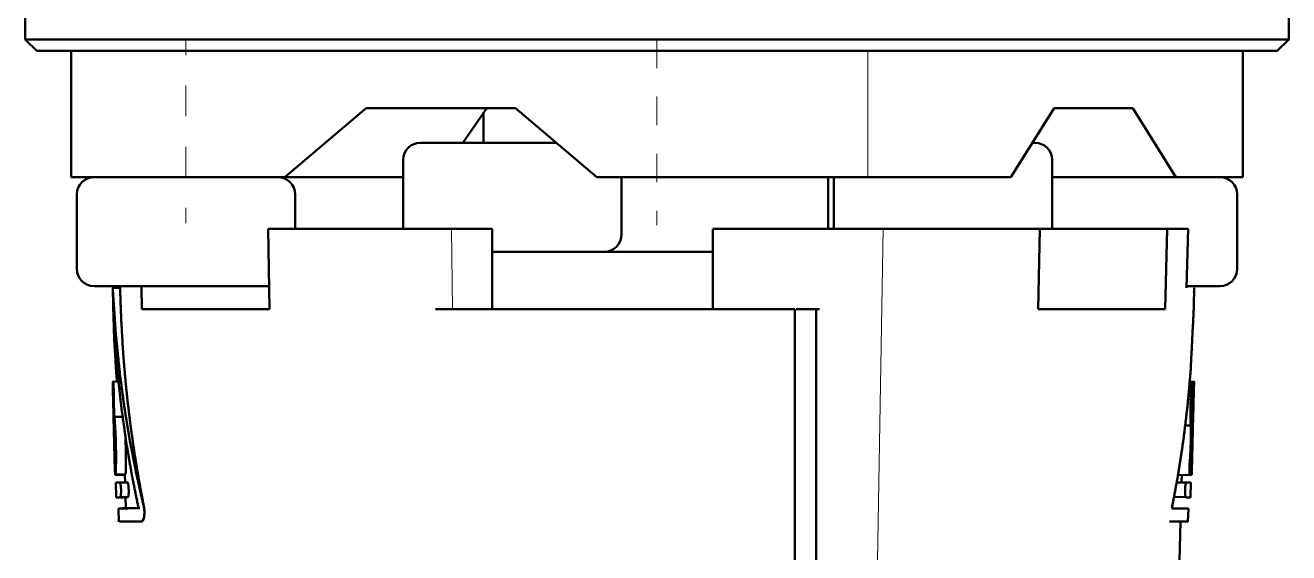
# Paper-space layout 'Layout1' of a CAD drawing. Header units: millimetres. Extents: x 0 to 420, y 0 to 297.
# Drawn here: x 28.75 to 72.75, y 133.93 to 152.31 of the extents above; entities that cross this region are included whole.
import ezdxf

# ---------------------------------------------------------------- set-up
doc = ezdxf.new("R2010")
doc.units = ezdxf.units.MM
doc.layers.add('170', color=7, linetype='Continuous', true_color=0xffffff)

psp = doc.layouts.get("Layout1")

# ---------------------------------------------------------------- linework, layer by layer
at = {"layer": '170', "color": 155, "linetype": 'Continuous', "lineweight": 50}
for p, q in [((28.753, 159.419), (28.753, 151.819)), ((72.753, 151.819), (72.753, 155.435)), ((28.753, 151.819), (29.153, 151.419)), ((72.353, 151.419), (72.753, 151.819)), ((30.349, 151.419), (30.349, 147.019)), ((71.158, 147.019), (71.158, 151.419)), ((40.625, 149.419), (37.792, 147.019)), ((45.82, 149.419), (40.625, 149.419)), ((44.826, 149.419), (43.994, 148.219)), ((44.715, 149.266), (44.715, 148.219)), ((48.653, 147.019), (45.82, 149.419)), ((63.08, 147.019), (64.579, 149.419)), ((67.326, 149.419), (64.579, 149.419)), ((67.326, 149.419), (68.825, 147.019)), ((41.915, 147.619), (41.915, 145.219)), ((64.515, 145.219), (64.515, 147.619)), ((37.792, 147.019), (34.523, 147.019)), ((41.915, 147.019), (37.792, 147.019)), ((53.875, 147.019), (48.653, 147.019)), ((49.515, 145.019), (49.515, 147.019)), ((56.715, 145.219), (56.715, 147.019)), ((56.915, 147.019), (56.915, 145.219)), ((63.08, 147.019), (60.319, 147.019)), ((68.825, 147.019), (64.515, 147.019)), ((70.554, 147.019), (68.825, 147.019)), ((30.549, 146.419), (30.549, 143.819)), ((38.149, 145.219), (38.149, 146.419)), ((70.958, 143.819), (70.958, 146.419)), ((37.21, 145.219), (37.263, 142.419)), ((44.972, 145.219), (43.823, 145.219)), ((45.012, 142.419), (45.012, 145.219)), ((52.698, 145.219), (52.698, 142.419)), ((58.324, 145.219), (53.029, 145.219)), ((64.081, 145.219), (64.028, 142.419)), ((64.081, 145.219), (68.523, 145.219)), ((68.523, 145.219), (68.453, 142.419)), ((69.198, 143.164), (69.252, 145.219)), ((48.594, 144.419), (49.155, 144.419)), ((32.055, 143.164), (31.796, 143.16)), ((31.797, 143.157), (31.797, 143.159)), ((32.055, 143.164), (31.798, 143.16)), ((31.798, 143.16), (31.798, 143.16)), ((31.798, 143.079), (31.822, 142.161)), ((32.054, 143.219), (32.061, 142.959)), ((32.796, 143.219), (32.816, 142.419)), ((69.432, 142.161), (69.456, 143.079)), ((69.457, 143.157), (69.456, 143.16)), ((56.416, 142.419), (55.596, 142.419)), ((56.292, 142.419), (56.292, 132.419)), ((32.012, 139.894), (31.796, 139.89)), ((32.012, 139.894), (31.808, 139.89)), ((69.39, 139.873), (69.295, 139.876)), ((69.455, 139.89), (69.297, 139.893)), ((69.455, 139.89), (69.297, 139.893)), ((69.445, 139.75), (69.404, 139.75)), ((31.828, 138.655), (31.877, 136.773)), ((31.86, 138.662), (32.153, 138.667)), ((69.377, 136.773), (69.427, 138.688)), ((69.337, 138.364), (69.143, 138.369)), ((31.877, 136.657), (31.883, 136.657)), ((31.944, 136.633), (32.226, 136.641)), ((32.226, 136.656), (32.233, 136.383)), ((68.87, 136.645), (69.31, 136.633)), ((69.021, 136.383), (69.028, 136.641)), ((69.315, 136.651), (69.365, 136.65)), ((69.318, 136.658), (69.379, 136.657)), ((31.908, 136.378), (32.233, 136.383)), ((31.908, 136.378), (31.922, 135.858)), ((31.908, 136.378), (32.042, 136.378)), ((32.318, 136.383), (32.233, 136.383)), ((69.197, 136.373), (68.828, 136.38)), ((69.346, 136.378), (68.829, 136.387)), ((69.191, 136.377), (69.346, 136.378)), ((69.332, 135.858), (69.346, 136.378)), ((31.922, 135.858), (32.056, 135.859)), ((32.047, 135.857), (31.922, 135.858)), ((32.055, 135.863), (32.336, 135.868)), ((32.076, 135.857), (32.247, 135.86)), ((32.247, 135.863), (32.257, 135.48)), ((68.747, 135.879), (69.188, 135.862)), ((69.178, 135.857), (69.332, 135.858)), ((69.332, 135.858), (69.332, 135.858)), ((31.997, 135.475), (32.009, 135.012)), ((31.999, 135.475), (31.997, 135.475)), ((69.245, 135.012), (69.257, 135.475)), ((69.257, 135.475), (69.254, 135.475)), ((32.011, 135.016), (32.009, 135.015)), ((32.787, 135.019), (32.813, 135.02)), ((68.937, 133.197), (68.985, 135.014))]:
    psp.add_line(p, q, dxfattribs=at)
at = {"layer": '170', "color": 193, "linetype": 'Continuous', "lineweight": 13}
for p, q in [((34.349, 151.805), (34.349, 151.273)), ((50.753, 150.822), (50.753, 151.817)), ((34.349, 150.209), (34.349, 149.144)), ((50.753, 148.831), (50.753, 149.826)), ((34.349, 148.08), (34.349, 147.015)), ((34.349, 145.951), (34.349, 145.419)), ((50.753, 145.347), (50.753, 145.845))]:
    psp.add_line(p, q, dxfattribs=at)
at = {"layer": '170', "color": 155, "linetype": 'Continuous', "lineweight": 13}
for p, q in [((58.09, 151.419), (58.09, 147.019)), ((43.6, 145.219), (43.626, 142.419)), ((58.415, 132.419), (58.624, 145.219)), ((32.814, 135.017), (32.787, 135.016))]:
    psp.add_line(p, q, dxfattribs=at)
at = {"layer": '170', "color": 155, "linetype": 'Continuous', "lineweight": 50}
for centre, start, end in [((42.515, 147.619), 90, 180), ((63.915, 147.619), 0, 90), ((31.149, 146.419), 90, 180), ((37.549, 146.419), 0, 90), ((70.358, 146.419), 0, 90), ((48.915, 145.019), 270, 0), ((31.149, 143.819), 180, 270), ((70.358, 143.819), 270, 0)]:
    psp.add_arc(centre, 0.6, start, end, dxfattribs=at)
for points, knots in [([(28.753, 151.819), (28.876, 151.819), (29.851, 151.819), (31.759, 151.819)], [0, 0, 0.040887, 0.365397, 1, 1]), ([(31.759, 151.819), (34.248, 151.819), (37.354, 151.819), (40.96, 151.819), (44.932, 151.819), (49.121, 151.819), (53.372, 151.819), (57.524, 151.819), (61.424, 151.819), (64.925, 151.819), (67.897, 151.819), (70.229, 151.819), (71.833, 151.819), (72.343, 151.819), (72.753, 151.819)], [0, 0, 0.060728, 0.13649, 0.224457, 0.321345, 0.423536, 0.527213, 0.628505, 0.72363, 0.809035, 0.881532, 0.938413, 0.977553, 0.989987, 1, 1]), ([(30.349, 151.419), (29.687, 151.419), (29.153, 151.419)], [0, 0, 0.553291, 1, 1]), ([(30.895, 151.419), (31.563, 151.419), (33.445, 151.419), (34.523, 151.419)], [0, 0, 0.183962, 0.702957, 1, 1]), ([(72.353, 151.419), (71.919, 151.419), (70.632, 151.419), (68.545, 151.419), (65.742, 151.419), (62.335, 151.419), (58.462, 151.419), (54.279, 151.419), (52.123, 151.419), (47.792, 151.419), (45.661, 151.419), (41.573, 151.419), (37.854, 151.419), (34.655, 151.419), (32.104, 151.419)], [0, 0, 0.010796, 0.042762, 0.094613, 0.16426, 0.2489, 0.345125, 0.44906, 0.502619, 0.610225, 0.663184, 0.764753, 0.857138, 0.93662, 1, 1]), ([(42.515, 148.219), (42.621, 148.219), (43.428, 148.219), (44.833, 148.219), (45.647, 148.219), (47.236, 148.219)], [0, 0, 0.022484, 0.193494, 0.490881, 0.663482, 1, 1]), ([(34.523, 147.019), (33.445, 147.019), (31.563, 147.019), (30.895, 147.019)], [0, 0, 0.297043, 0.816038, 1, 1]), ([(57.563, 147.019), (56.398, 147.019), (53.875, 147.019)], [0, 0, 0.315934, 1, 1]), ([(60.319, 147.019), (59.549, 147.019), (57.563, 147.019)], [0, 0, 0.279205, 1, 1]), ([(43.018, 145.219), (38.966, 145.219), (37.21, 145.219)], [0, 0, 0.697602, 1, 1]), ([(43.018, 145.219), (43.133, 145.219), (43.193, 145.219), (43.254, 145.219), (43.375, 145.219), (43.435, 145.219), (43.492, 145.219), (43.599, 145.219), (43.692, 145.219), (43.733, 145.219), (43.751, 145.219), (43.798, 145.219), (43.823, 145.219)], [0, 0, 0.14334, 0.217882, 0.293762, 0.443825, 0.517703, 0.5889, 0.721877, 0.837631, 0.887595, 0.910502, 0.969286, 1, 1]), ([(58.324, 145.219), (58.395, 145.219), (58.477, 145.219), (58.569, 145.219), (58.618, 145.219), (58.668, 145.219), (58.771, 145.219), (58.823, 145.219), (58.875, 145.219), (58.977, 145.219), (59.073, 145.219)], [0, 0, 0.093781, 0.203933, 0.3269, 0.391985, 0.459445, 0.596926, 0.666326, 0.736058, 0.871378, 1, 1]), ([(64.081, 145.219), (60.878, 145.219), (59.073, 145.219)], [0, 0, 0.639531, 1, 1]), ([(45.012, 144.419), (46.971, 144.419), (48.594, 144.419)], [0, 0, 0.546845, 1, 1]), ([(37.248, 143.219), (36.809, 143.219), (35.487, 143.219), (33.871, 143.219), (32.379, 143.219), (31.395, 143.219)], [0, 0, 0.074988, 0.30085, 0.576826, 0.831781, 1, 1]), ([(31.797, 143.157), (31.797, 143.14), (31.797, 143.109), (31.798, 143.079)], [0, 0, 0.215627, 0.620317, 1, 1]), ([(31.81, 142.988), (31.808, 143.027), (31.806, 143.062), (31.805, 143.077), (31.804, 143.092), (31.804, 143.105), (31.803, 143.116), (31.801, 143.135), (31.8, 143.149), (31.799, 143.157), (31.798, 143.16)], [0, 0, 0.227314, 0.42738, 0.51786, 0.601031, 0.67623, 0.743517, 0.854897, 0.934753, 0.983107, 1, 1]), ([(70.358, 143.219), (70.221, 143.219), (69.2, 143.219)], [0, 0, 0.117713, 1, 1]), ([(69.457, 143.157), (69.457, 143.14), (69.457, 143.109), (69.456, 143.069), (69.454, 143.019), (69.453, 142.988)], [0, 0, 0.099174, 0.285305, 0.520304, 0.817166, 1, 1]), ([(32.879, 135.536), (32.623, 136.672), (32.4, 137.812), (32.211, 138.954), (32.056, 140.099), (31.907, 141.543), (31.81, 142.988)], [0, 0, 0.154552, 0.308585, 0.462153, 0.615314, 0.80787, 1, 1]), ([(32.06, 142.993), (32.094, 142.056), (32.147, 141.12), (32.181, 140.652), (32.22, 140.185), (32.263, 139.718), (32.312, 139.251), (32.425, 138.319), (32.558, 137.389), (32.711, 136.461), (32.886, 135.536)], [0, 0, 0.124766, 0.24956, 0.311983, 0.374422, 0.436869, 0.499334, 0.624341, 0.74944, 0.874638, 1, 1]), ([(31.814, 142.545), (31.85, 141.375), (31.921, 140.205), (31.946, 139.892)], [0, 0, 0.440839, 0.881784, 1, 1]), ([(32.699, 135.479), (32.468, 136.622), (32.272, 137.767), (32.104, 138.958), (31.971, 140.151), (31.875, 141.348), (31.814, 142.545)], [0, 0, 0.163443, 0.32637, 0.495085, 0.663403, 0.831829, 1, 1]), ([(32.816, 142.419), (33.571, 142.419), (35.81, 142.419), (37.263, 142.419)], [0, 0, 0.169728, 0.673393, 1, 1]), ([(43.044, 142.419), (44.909, 142.419), (48.817, 142.419), (52.808, 142.419), (54.778, 142.419)], [0, 0, 0.158983, 0.492005, 0.832169, 1, 1]), ([(54.778, 142.419), (54.86, 142.419), (55.015, 142.419), (55.159, 142.419), (55.284, 142.419), (55.339, 142.419), (55.432, 142.419), (55.5, 142.419), (55.541, 142.419), (55.554, 142.419)], [0, 0, 0.105517, 0.305914, 0.490647, 0.651909, 0.723256, 0.843192, 0.930836, 0.983578, 1, 1]), ([(64.028, 142.419), (65.475, 142.419), (67.704, 142.419), (68.453, 142.419)], [0, 0, 0.327128, 0.830794, 1, 1]), ([(69.432, 142.161), (69.333, 140.205), (69.225, 139.02), (69.082, 137.837), (68.902, 136.653), (68.684, 135.474)], [0, 0, 0.290659, 0.467378, 0.644288, 0.821956, 1, 1]), ([(31.797, 139.881), (31.798, 139.888), (31.798, 139.89)], [0, 0, 0.749226, 1, 1]), ([(31.805, 139.515), (31.804, 139.57), (31.803, 139.6), (31.802, 139.629), (31.802, 139.659), (31.801, 139.688), (31.799, 139.744), (31.799, 139.769), (31.798, 139.792), (31.798, 139.803), (31.798, 139.813), (31.798, 139.823), (31.798, 139.832), (31.797, 139.848), (31.797, 139.862), (31.797, 139.873), (31.797, 139.881)], [0, 0, 0.150629, 0.230877, 0.311972, 0.393068, 0.473456, 0.62453, 0.693605, 0.756994, 0.786624, 0.814726, 0.841018, 0.865557, 0.909628, 0.946884, 0.977072, 1, 1]), ([(31.81, 139.89), (31.808, 139.888), (31.807, 139.881), (31.806, 139.87), (31.805, 139.854), (31.805, 139.844), (31.805, 139.834), (31.804, 139.822), (31.804, 139.81), (31.804, 139.781), (31.804, 139.75)], [0, 0, 0.020526, 0.070081, 0.150471, 0.261496, 0.328301, 0.402839, 0.485336, 0.575431, 0.774697, 1, 1]), ([(31.804, 139.75), (31.805, 139.669), (31.806, 139.587), (31.808, 139.501), (31.81, 139.413), (31.812, 139.323), (31.814, 139.233), (31.816, 139.142), (31.819, 139.05), (31.821, 138.959), (31.824, 138.869), (31.827, 138.781), (31.83, 138.695), (31.833, 138.611), (31.836, 138.53), (31.839, 138.452), (31.843, 138.378)], [0, 0, 0.05843, 0.11873, 0.180895, 0.244976, 0.31071, 0.376809, 0.443128, 0.509668, 0.5764, 0.642117, 0.706316, 0.769019, 0.830237, 0.889419, 0.945996, 1, 1]), ([(31.828, 138.662), (31.825, 138.757), (31.822, 138.886), (31.821, 138.94), (31.819, 139.023), (31.817, 139.079), (31.816, 139.136), (31.814, 139.192), (31.813, 139.249), (31.81, 139.358), (31.807, 139.465), (31.805, 139.515)], [0, 0, 0.110944, 0.262118, 0.325945, 0.42303, 0.488603, 0.554879, 0.621471, 0.687241, 0.816009, 0.940527, 1, 1]), ([(31.834, 139.506), (31.834, 139.537), (31.833, 139.571), (31.833, 139.588), (31.833, 139.606), (31.833, 139.623), (31.832, 139.641), (31.832, 139.659), (31.831, 139.676), (31.83, 139.694), (31.829, 139.71), (31.829, 139.727), (31.828, 139.743), (31.827, 139.758), (31.826, 139.773), (31.824, 139.8), (31.822, 139.823), (31.821, 139.834), (31.82, 139.844), (31.818, 139.853), (31.817, 139.861), (31.815, 139.873), (31.813, 139.883), (31.812, 139.888), (31.81, 139.89)], [0, 0, 0.081587, 0.16826, 0.213339, 0.258877, 0.304499, 0.350287, 0.396295, 0.441856, 0.486434, 0.53003, 0.572672, 0.614065, 0.653675, 0.691447, 0.761535, 0.823368, 0.850887, 0.876198, 0.8993, 0.919927, 0.953818, 0.978338, 0.993651, 1, 1]), ([(31.86, 138.662), (31.853, 138.754), (31.848, 138.854), (31.846, 138.88), (31.845, 138.907), (31.844, 138.934), (31.843, 138.961), (31.841, 139.016), (31.839, 139.072), (31.838, 139.101), (31.837, 139.129), (31.837, 139.158), (31.836, 139.186), (31.835, 139.242), (31.834, 139.297), (31.833, 139.352), (31.833, 139.405), (31.833, 139.456), (31.834, 139.506)], [0, 0, 0.108858, 0.227779, 0.259085, 0.290828, 0.322788, 0.355014, 0.420216, 0.48646, 0.520007, 0.553761, 0.587451, 0.620907, 0.68719, 0.752623, 0.817244, 0.880382, 0.941292, 1, 1]), ([(69.365, 139.738), (69.36, 139.672), (69.356, 139.604), (69.35, 139.526), (69.346, 139.445), (69.342, 139.363), (69.338, 139.281), (69.335, 139.197), (69.333, 139.113)], [0, 0, 0.105724, 0.214396, 0.340228, 0.46882, 0.599644, 0.732146, 0.865783, 1, 1]), ([(69.398, 139.489), (69.399, 139.512), (69.4, 139.537), (69.401, 139.549), (69.402, 139.561), (69.402, 139.574), (69.402, 139.587), (69.403, 139.613), (69.404, 139.638), (69.404, 139.664), (69.404, 139.689), (69.404, 139.713), (69.404, 139.736), (69.404, 139.758), (69.403, 139.778), (69.403, 139.797), (69.402, 139.815), (69.401, 139.83), (69.399, 139.843), (69.398, 139.854), (69.396, 139.862), (69.394, 139.868), (69.392, 139.872), (69.39, 139.873), (69.388, 139.872), (69.386, 139.869), (69.383, 139.863), (69.381, 139.854), (69.379, 139.844), (69.377, 139.838), (69.376, 139.831), (69.375, 139.824), (69.374, 139.816), (69.372, 139.799), (69.369, 139.78), (69.367, 139.76), (69.365, 139.738)], [0, 0, 0.044185, 0.090003, 0.113477, 0.13738, 0.161634, 0.186062, 0.234851, 0.283631, 0.332266, 0.379796, 0.425553, 0.469659, 0.511507, 0.550512, 0.586738, 0.61964, 0.648598, 0.673532, 0.694291, 0.710623, 0.722572, 0.730502, 0.735223, 0.739817, 0.747564, 0.759561, 0.77603, 0.796732, 0.808632, 0.821577, 0.835626, 0.850623, 0.88311, 0.918875, 0.957942, 1, 1]), ([(69.381, 139.113), (69.382, 139.163), (69.384, 139.212), (69.386, 139.261), (69.388, 139.309), (69.393, 139.401), (69.398, 139.489)], [0, 0, 0.131703, 0.262851, 0.392813, 0.52096, 0.766517, 1, 1]), ([(69.445, 139.75), (69.441, 139.669), (69.438, 139.587), (69.434, 139.501), (69.431, 139.414), (69.429, 139.369), (69.428, 139.324), (69.426, 139.278), (69.425, 139.233), (69.422, 139.142), (69.42, 139.051), (69.419, 139.005), (69.418, 138.959), (69.417, 138.914), (69.416, 138.869), (69.415, 138.781), (69.414, 138.695), (69.413, 138.611), (69.413, 138.53), (69.412, 138.452), (69.412, 138.378)], [0, 0, 0.058485, 0.118842, 0.181047, 0.245115, 0.27784, 0.310804, 0.343811, 0.376862, 0.443125, 0.509585, 0.542922, 0.57625, 0.609321, 0.641992, 0.706193, 0.768885, 0.830114, 0.889352, 0.945983, 1, 1]), ([(69.426, 138.662), (69.429, 138.757), (69.432, 138.886), (69.432, 138.913), (69.434, 138.968), (69.436, 139.079), (69.438, 139.136), (69.439, 139.192), (69.442, 139.304), (69.444, 139.358), (69.447, 139.465), (69.448, 139.515)], [0, 0, 0.110944, 0.262118, 0.293922, 0.358125, 0.488603, 0.554879, 0.621471, 0.752079, 0.816009, 0.940527, 1, 1]), ([(69.444, 139.89), (69.445, 139.888), (69.447, 139.881), (69.448, 139.87), (69.449, 139.854), (69.449, 139.844), (69.449, 139.834), (69.45, 139.822), (69.45, 139.81), (69.45, 139.781), (69.45, 139.75)], [0, 0, 0.020506, 0.070069, 0.150458, 0.261486, 0.328291, 0.40283, 0.485328, 0.575425, 0.774694, 1, 1]), ([(69.455, 139.89), (69.455, 139.888), (69.454, 139.881), (69.453, 139.876), (69.452, 139.87), (69.452, 139.862), (69.451, 139.854), (69.45, 139.834), (69.448, 139.81), (69.447, 139.781), (69.445, 139.75)], [0, 0, 0.018084, 0.067295, 0.103326, 0.147473, 0.199521, 0.259172, 0.400787, 0.573273, 0.773842, 1, 1]), ([(69.448, 139.515), (69.449, 139.542), (69.45, 139.585), (69.451, 139.615), (69.451, 139.629), (69.452, 139.659), (69.453, 139.688), (69.454, 139.744), (69.455, 139.769), (69.456, 139.792), (69.456, 139.803), (69.456, 139.823), (69.456, 139.832), (69.457, 139.848), (69.457, 139.862), (69.457, 139.873), (69.456, 139.881)], [0, 0, 0.073633, 0.190442, 0.271425, 0.311972, 0.393068, 0.473455, 0.62453, 0.693605, 0.756994, 0.786624, 0.841018, 0.865557, 0.909628, 0.946884, 0.977072, 1, 1]), ([(69.456, 139.881), (69.456, 139.888), (69.455, 139.89)], [0, 0, 0.74917, 1, 1]), ([(69.333, 139.113), (69.331, 139.025), (69.329, 138.938), (69.328, 138.836), (69.329, 138.735), (69.33, 138.637), (69.331, 138.542), (69.334, 138.451), (69.337, 138.364)], [0, 0, 0.117037, 0.233519, 0.370088, 0.504254, 0.635116, 0.76191, 0.883789, 1, 1]), ([(69.38, 138.647), (69.379, 138.699), (69.378, 138.753), (69.377, 138.81), (69.377, 138.868), (69.378, 138.928), (69.378, 138.989), (69.379, 139.051), (69.381, 139.113)], [0, 0, 0.110804, 0.227302, 0.348788, 0.474444, 0.603232, 0.733892, 0.866094, 1, 1]), ([(31.878, 136.755), (31.875, 136.858), (31.873, 136.966), (31.87, 137.079), (31.865, 137.321), (31.863, 137.447), (31.86, 137.574), (31.856, 137.704), (31.855, 137.769), (31.851, 137.898), (31.847, 138.025), (31.844, 138.119), (31.843, 138.181), (31.838, 138.333), (31.834, 138.447), (31.831, 138.557), (31.828, 138.662)], [0, 0, 0.053906, 0.110604, 0.170112, 0.297066, 0.362742, 0.429536, 0.497477, 0.531654, 0.599317, 0.666003, 0.715392, 0.748019, 0.827241, 0.887498, 0.945081, 1, 1]), ([(31.908, 136.755), (31.91, 136.858), (31.912, 136.966), (31.914, 137.079), (31.915, 137.198), (31.915, 137.321), (31.914, 137.446), (31.912, 137.574), (31.909, 137.704), (31.906, 137.833), (31.901, 137.961), (31.898, 138.025), (31.896, 138.088), (31.894, 138.119), (31.893, 138.15), (31.891, 138.181), (31.889, 138.212), (31.882, 138.332), (31.875, 138.447), (31.871, 138.503), (31.868, 138.557), (31.864, 138.61), (31.86, 138.662)], [0, 0, 0.053837, 0.110478, 0.169942, 0.232315, 0.296771, 0.362388, 0.429168, 0.497105, 0.565141, 0.632246, 0.665456, 0.698443, 0.714852, 0.731203, 0.747496, 0.763676, 0.826687, 0.887047, 0.916272, 0.944851, 0.97279, 1, 1]), ([(69.328, 136.738), (69.336, 136.843), (69.343, 136.953), (69.349, 137.068), (69.354, 137.187), (69.356, 137.217), (69.357, 137.248), (69.358, 137.279), (69.36, 137.31), (69.362, 137.372), (69.364, 137.434), (69.368, 137.56), (69.372, 137.688), (69.374, 137.752), (69.375, 137.816), (69.377, 137.88), (69.378, 137.943), (69.38, 138.068), (69.381, 138.191), (69.382, 138.251), (69.382, 138.311), (69.382, 138.37), (69.382, 138.428), (69.381, 138.54), (69.38, 138.647)], [0, 0, 0.055213, 0.112835, 0.172835, 0.235248, 0.251233, 0.267325, 0.283471, 0.299659, 0.332174, 0.36487, 0.430807, 0.497483, 0.53111, 0.564719, 0.598073, 0.631155, 0.696535, 0.760868, 0.792662, 0.824109, 0.854999, 0.885261, 0.943899, 1, 1]), ([(31.843, 138.378), (31.847, 138.307), (31.851, 138.232), (31.853, 138.193), (31.855, 138.153), (31.856, 138.112), (31.858, 138.071), (31.862, 137.985), (31.865, 137.899), (31.866, 137.855), (31.868, 137.811), (31.869, 137.766), (31.87, 137.721), (31.872, 137.632), (31.874, 137.543), (31.875, 137.5), (31.875, 137.457), (31.876, 137.414), (31.876, 137.371), (31.877, 137.289), (31.877, 137.211), (31.877, 137.173), (31.877, 137.136), (31.877, 137.064)], [0, 0, 0.054313, 0.111438, 0.141064, 0.171397, 0.202483, 0.234283, 0.299134, 0.365116, 0.398524, 0.432213, 0.466223, 0.50045, 0.568491, 0.635534, 0.6687, 0.701613, 0.734305, 0.766555, 0.828995, 0.888705, 0.917572, 0.945772, 1, 1]), ([(69.337, 138.364), (69.34, 138.291), (69.341, 138.215), (69.343, 138.135), (69.343, 138.052), (69.343, 138.01), (69.343, 137.967), (69.342, 137.924), (69.342, 137.881), (69.341, 137.794), (69.339, 137.706), (69.337, 137.661), (69.336, 137.617), (69.334, 137.573), (69.333, 137.53), (69.329, 137.444), (69.325, 137.359), (69.322, 137.318), (69.32, 137.277), (69.317, 137.236), (69.315, 137.197), (69.309, 137.121), (69.302, 137.048)], [0, 0, 0.055443, 0.113338, 0.173647, 0.236407, 0.26861, 0.301088, 0.333724, 0.366541, 0.432722, 0.499649, 0.533365, 0.566981, 0.600295, 0.633346, 0.698644, 0.762881, 0.794609, 0.825888, 0.856524, 0.886508, 0.944553, 1, 1]), ([(69.412, 138.378), (69.411, 138.304), (69.41, 138.228), (69.409, 138.148), (69.407, 138.065), (69.407, 138.023), (69.405, 137.936), (69.404, 137.892), (69.402, 137.805), (69.398, 137.672), (69.396, 137.583), (69.394, 137.539), (69.392, 137.453), (69.389, 137.368), (69.388, 137.327), (69.386, 137.286), (69.385, 137.245), (69.383, 137.205), (69.38, 137.128), (69.377, 137.056)], [0, 0, 0.055681, 0.113647, 0.173842, 0.236282, 0.268367, 0.333961, 0.367009, 0.43338, 0.533624, 0.60079, 0.634046, 0.69945, 0.763419, 0.794874, 0.825963, 0.856655, 0.886754, 0.944786, 1, 1]), ([(32.236, 138.082), (32.241, 137.968), (32.246, 137.84), (32.249, 137.71), (32.252, 137.581), (32.254, 137.454), (32.255, 137.391), (32.255, 137.328), (32.256, 137.266), (32.256, 137.205), (32.255, 137.086), (32.254, 136.972), (32.253, 136.864), (32.251, 136.761)], [0, 0, 0.086716, 0.183358, 0.281372, 0.379339, 0.475761, 0.523382, 0.570611, 0.617472, 0.663863, 0.7539, 0.839865, 0.921901, 1, 1]), ([(31.877, 137.064), (31.877, 137.043), (31.878, 137.019), (31.878, 136.995), (31.878, 136.969), (31.879, 136.942), (31.879, 136.915), (31.88, 136.888), (31.881, 136.861), (31.882, 136.835), (31.883, 136.81), (31.884, 136.786), (31.885, 136.763), (31.886, 136.742), (31.887, 136.724), (31.889, 136.707), (31.89, 136.692), (31.891, 136.68), (31.892, 136.669), (31.894, 136.661), (31.895, 136.655), (31.896, 136.652), (31.898, 136.65), (31.899, 136.651), (31.9, 136.653), (31.901, 136.658), (31.903, 136.666), (31.904, 136.675), (31.905, 136.687), (31.906, 136.701), (31.907, 136.717), (31.907, 136.735), (31.908, 136.755)], [0, 0, 0.041761, 0.086373, 0.133877, 0.183462, 0.234239, 0.286227, 0.338438, 0.389744, 0.439967, 0.488316, 0.534119, 0.577237, 0.61702, 0.653151, 0.685575, 0.713821, 0.737615, 0.757324, 0.772962, 0.784557, 0.792242, 0.796319, 0.79899, 0.804806, 0.814692, 0.828891, 0.847407, 0.869944, 0.896412, 0.926997, 0.961585, 1, 1]), ([(69.302, 137.048), (69.299, 137.018), (69.297, 136.985), (69.296, 136.968), (69.295, 136.95), (69.294, 136.933), (69.294, 136.915), (69.293, 136.897), (69.293, 136.879), (69.292, 136.861), (69.292, 136.843), (69.292, 136.826), (69.292, 136.808), (69.292, 136.791), (69.293, 136.775), (69.293, 136.759), (69.294, 136.744), (69.294, 136.73), (69.295, 136.716), (69.297, 136.692), (69.299, 136.671), (69.301, 136.655), (69.304, 136.643), (69.305, 136.639), (69.307, 136.636), (69.308, 136.634), (69.31, 136.633)], [0, 0, 0.072718, 0.150922, 0.192016, 0.233911, 0.276189, 0.318875, 0.362046, 0.405481, 0.448613, 0.491123, 0.533036, 0.574355, 0.614836, 0.653911, 0.691408, 0.727407, 0.761906, 0.794541, 0.853258, 0.902951, 0.942583, 0.971637, 0.982392, 0.990542, 0.9962, 1, 1]), ([(69.377, 137.056), (69.375, 137.024), (69.374, 136.989), (69.373, 136.971), (69.373, 136.952), (69.372, 136.934), (69.372, 136.915), (69.371, 136.896), (69.371, 136.877), (69.37, 136.858), (69.37, 136.84), (69.37, 136.822), (69.37, 136.804), (69.369, 136.788), (69.369, 136.772), (69.369, 136.757), (69.369, 136.742), (69.369, 136.729), (69.369, 136.717), (69.369, 136.705), (69.37, 136.695), (69.37, 136.686), (69.37, 136.677), (69.37, 136.664), (69.371, 136.655), (69.371, 136.65), (69.372, 136.65)], [0, 0, 0.078575, 0.163858, 0.208697, 0.254321, 0.300401, 0.347036, 0.394127, 0.44091, 0.486849, 0.532022, 0.576327, 0.61923, 0.660197, 0.699355, 0.736731, 0.771967, 0.804709, 0.835134, 0.863268, 0.888909, 0.9118, 0.931969, 0.964524, 0.986656, 0.998362, 1, 1]), ([(31.882, 136.65), (31.881, 136.659), (31.88, 136.679), (31.879, 136.706), (31.878, 136.742), (31.878, 136.755)], [0, 0, 0.084009, 0.274551, 0.53462, 0.874832, 1, 1]), ([(31.944, 136.633), (31.944, 136.633), (31.944, 136.633), (31.94, 136.637), (31.937, 136.649), (31.934, 136.665)], [0, 0, 0.003639, 0.007365, 0.171516, 0.524777, 1, 1]), ([(32.251, 136.761), (32.251, 136.741), (32.25, 136.723), (32.25, 136.715), (32.249, 136.707), (32.249, 136.7), (32.249, 136.693), (32.248, 136.681), (32.247, 136.672), (32.246, 136.664), (32.245, 136.659), (32.243, 136.656)], [0, 0, 0.188803, 0.358187, 0.436103, 0.509536, 0.578489, 0.642477, 0.75439, 0.84561, 0.915835, 0.964749, 1, 1]), ([(69.31, 136.633), (69.31, 136.633), (69.31, 136.633), (69.314, 136.637), (69.317, 136.649), (69.321, 136.668), (69.324, 136.693), (69.326, 136.714), (69.328, 136.738)], [0, 0, 0.001149, 0.002302, 0.054142, 0.165703, 0.341466, 0.577408, 0.776373, 1, 1]), ([(69.372, 136.65), (69.373, 136.659), (69.374, 136.679), (69.375, 136.706), (69.376, 136.742), (69.376, 136.755)], [0, 0, 0.084009, 0.27455, 0.534619, 0.874832, 1, 1]), ([(32.056, 135.859), (32.06, 135.86), (32.063, 135.863), (32.066, 135.869), (32.069, 135.876), (32.076, 135.898), (32.081, 135.929), (32.083, 135.948), (32.085, 135.968), (32.086, 135.979), (32.087, 135.99), (32.087, 136.002), (32.088, 136.014), (32.089, 136.039), (32.089, 136.064), (32.089, 136.091), (32.089, 136.119), (32.088, 136.146), (32.087, 136.172), (32.085, 136.199), (32.083, 136.223), (32.08, 136.247), (32.077, 136.269), (32.074, 136.29), (32.071, 136.308), (32.067, 136.325), (32.064, 136.339), (32.06, 136.351), (32.057, 136.361), (32.053, 136.369), (32.049, 136.374), (32.046, 136.377), (32.042, 136.379)], [0, 0, 0.006762, 0.015676, 0.027714, 0.04339, 0.08585, 0.143879, 0.178717, 0.216785, 0.237019, 0.258029, 0.279876, 0.302464, 0.349062, 0.397315, 0.447411, 0.498267, 0.548742, 0.598793, 0.647622, 0.694353, 0.738879, 0.780573, 0.819002, 0.854071, 0.885332, 0.912609, 0.936117, 0.955823, 0.971671, 0.983972, 0.993135, 1, 1]), ([(32.323, 136.379), (32.323, 136.379), (32.326, 136.373), (32.329, 136.365), (32.331, 136.356), (32.334, 136.343), (32.337, 136.329), (32.34, 136.313), (32.342, 136.294), (32.345, 136.274), (32.346, 136.263), (32.347, 136.252), (32.348, 136.241), (32.349, 136.229), (32.351, 136.204), (32.353, 136.178), (32.354, 136.152), (32.355, 136.125), (32.355, 136.098), (32.355, 136.071), (32.355, 136.045), (32.355, 136.02), (32.354, 135.996), (32.353, 135.974), (32.351, 135.954), (32.35, 135.935), (32.348, 135.918), (32.346, 135.904), (32.344, 135.892), (32.341, 135.882), (32.339, 135.874), (32.337, 135.868), (32.334, 135.865), (32.331, 135.863)], [0, 0, 0.000466, 0.012364, 0.028192, 0.047976, 0.071632, 0.099374, 0.13126, 0.166881, 0.205795, 0.226505, 0.248013, 0.270379, 0.293404, 0.340745, 0.389884, 0.440848, 0.492456, 0.543768, 0.594774, 0.644477, 0.692093, 0.737572, 0.780211, 0.819526, 0.855409, 0.887341, 0.915138, 0.939005, 0.958813, 0.9745, 0.986307, 0.994535, 1, 1]), ([(69.184, 136.373), (69.176, 136.36), (69.168, 136.338), (69.161, 136.308), (69.158, 136.289), (69.154, 136.269), (69.151, 136.247), (69.149, 136.224), (69.146, 136.199), (69.144, 136.173), (69.144, 136.16), (69.143, 136.146), (69.142, 136.133), (69.142, 136.119), (69.141, 136.092), (69.142, 136.065), (69.142, 136.039), (69.143, 136.013), (69.144, 135.99), (69.146, 135.967), (69.148, 135.947), (69.151, 135.928), (69.154, 135.912), (69.157, 135.897), (69.16, 135.885), (69.163, 135.875), (69.167, 135.868), (69.17, 135.862), (69.174, 135.859), (69.178, 135.857)], [0, 0, 0.02842, 0.071939, 0.130955, 0.166333, 0.204981, 0.246807, 0.291788, 0.339091, 0.388024, 0.413162, 0.438718, 0.464614, 0.490501, 0.541787, 0.592596, 0.642223, 0.689747, 0.734968, 0.777315, 0.81626, 0.851768, 0.883433, 0.911009, 0.934743, 0.954651, 0.970683, 0.983195, 0.992645, 1, 1]), ([(32.787, 135.019), (32.801, 135.022), (32.815, 135.03), (32.822, 135.035), (32.829, 135.042), (32.836, 135.05), (32.842, 135.06), (32.855, 135.082), (32.866, 135.109), (32.872, 135.124), (32.877, 135.141), (32.882, 135.159), (32.886, 135.177), (32.89, 135.197), (32.893, 135.217), (32.896, 135.239), (32.898, 135.261), (32.9, 135.284), (32.901, 135.307), (32.901, 135.331), (32.901, 135.355), (32.901, 135.379), (32.899, 135.403), (32.897, 135.426), (32.895, 135.45), (32.888, 135.494), (32.879, 135.536)], [0, 0, 0.026141, 0.054837, 0.070855, 0.088288, 0.107236, 0.127683, 0.173321, 0.226199, 0.255616, 0.286706, 0.319232, 0.353304, 0.389023, 0.426476, 0.465538, 0.505603, 0.546386, 0.587991, 0.63052, 0.673556, 0.71641, 0.758962, 0.801313, 0.843249, 0.923978, 1, 1]), ([(32.886, 135.536), (32.893, 135.494), (32.898, 135.45), (32.901, 135.427), (32.902, 135.403), (32.904, 135.38), (32.904, 135.356), (32.905, 135.332), (32.904, 135.309), (32.903, 135.285), (32.902, 135.263), (32.9, 135.24), (32.898, 135.219), (32.896, 135.198), (32.893, 135.178), (32.889, 135.16), (32.886, 135.142), (32.882, 135.125), (32.877, 135.11), (32.868, 135.082), (32.858, 135.06), (32.853, 135.051), (32.847, 135.043), (32.842, 135.036), (32.836, 135.03), (32.825, 135.022), (32.813, 135.02)], [0, 0, 0.076914, 0.158887, 0.201536, 0.244604, 0.287882, 0.331443, 0.375269, 0.418718, 0.461278, 0.503008, 0.543982, 0.583709, 0.621788, 0.658259, 0.693201, 0.726442, 0.757709, 0.787008, 0.839984, 0.8851, 0.90468, 0.922466, 0.938636, 0.95327, 0.978354, 1, 1]), ([(32.699, 135.479), (32.407, 135.478), (32.29, 135.477), (32.192, 135.477), (32.114, 135.477), (32.056, 135.476), (32.025, 135.476)], [0, 0, 0.433431, 0.607194, 0.751931, 0.867597, 0.953931, 1, 1]), ([(32.26, 135.48), (32.288, 135.48), (32.307, 135.48), (32.359, 135.48), (32.428, 135.48), (32.515, 135.48), (32.741, 135.48)], [0, 0, 0.058964, 0.098587, 0.20552, 0.349352, 0.529807, 1, 1]), ([(69.257, 135.475), (69.232, 135.475), (69.214, 135.475), (69.191, 135.475), (69.129, 135.474), (69.091, 135.474), (68.999, 135.474), (68.825, 135.474), (68.684, 135.474)], [0, 0, 0.04305, 0.074952, 0.115613, 0.223153, 0.290023, 0.449862, 0.754157, 1, 1]), ([(32.787, 135.019), (32.614, 135.019), (32.395, 135.018), (32.276, 135.017), (32.178, 135.017), (32.138, 135.017), (32.074, 135.016), (32.039, 135.016)], [0, 0, 0.231129, 0.524189, 0.683436, 0.813552, 0.867624, 0.953634, 1, 1]), ([(69.245, 135.015), (69.216, 135.015), (69.196, 135.015), (69.17, 135.015), (69.1, 135.014), (69.057, 135.014), (68.955, 135.014), (68.76, 135.014), (68.602, 135.014)], [0, 0, 0.044093, 0.076227, 0.117073, 0.22484, 0.29177, 0.451458, 0.754979, 1, 1])]:
    psp.add_open_spline(points, degree=1, knots=knots, dxfattribs=at)
for points in [[(30.349, 151.419), (30.895, 151.419)], [(63.83, 148.219), (63.915, 148.219)], [(30.895, 147.019), (30.349, 147.019)], [(71.158, 147.019), (70.554, 147.019)], [(44.972, 145.219), (45.012, 145.219)], [(53.029, 145.219), (52.698, 145.219)], [(69.252, 145.219), (68.523, 145.219)], [(49.155, 144.419), (52.698, 144.419)], [(31.395, 143.219), (31.149, 143.219)], [(55.554, 142.419), (55.552, 132.419)], [(55.652, 142.419), (56.416, 142.419)], [(31.892, 136.65), (32.245, 136.656)], [(32.329, 136.379), (32.046, 136.374)], [(32.056, 135.859), (32.331, 135.863)], [(32.263, 135.48), (31.999, 135.475)]]:
    psp.add_open_spline(points, degree=1, dxfattribs=at)
at = {"layer": '170', "color": 193, "linetype": 'Continuous', "lineweight": 13}
psp.add_open_spline([(50.753, 146.84), (50.753, 147.835)], degree=1, dxfattribs=at)

doc.saveas('drawing.dxf')
